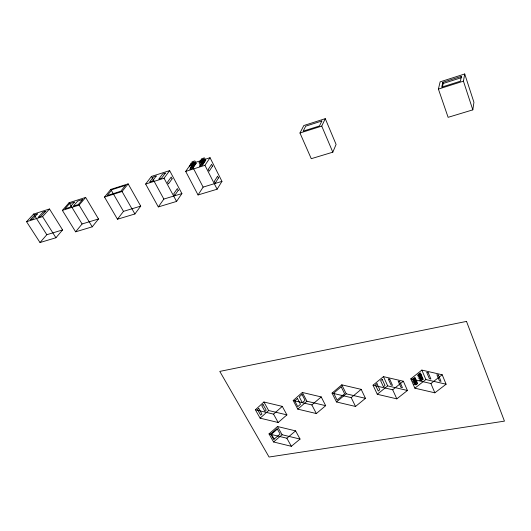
<?xml version="1.0" encoding="UTF-8"?>
<svg xmlns="http://www.w3.org/2000/svg" width="531" height="531" viewBox="0 0 531 531"><rect width="100%" height="100%" fill="white"/><g stroke="black" fill="none" stroke-linecap="round" stroke-linejoin="round"><path stroke-width="0.8" d="M472.816 109.857L473.931 102.304L464.725 73.975L440.126 81.854L438.407 89.089L448.118 117.324L472.816 109.857L463.43 81.157L464.725 73.975M461.353 76.384L460.45 81.183L441.732 87.13L442.841 82.305L461.353 76.384L461.738 77.559L443.232 83.467L442.316 87.496M332.811 152.178L336.096 144.439L325.271 118.665L303.805 125.542L299.969 133.009L311.259 158.689L332.811 152.178L321.746 126.099L325.271 118.665M217.113 189.215L221.958 181.376L210.044 157.72L191.041 163.787L185.704 171.394L198.043 194.957L217.113 189.215L204.939 165.314L210.044 157.72M198.043 194.957L203.121 187.118L221.958 181.376M205.676 160.289L202.238 165.36L199.344 166.276L202.802 161.205L205.676 160.289L204.428 157.84L201.554 158.756L202.802 161.205M176.564 201.428L181.901 193.576L169.648 170.617L151.468 176.425L145.647 184.051L158.311 206.924L176.564 201.428L164.046 178.237L169.648 170.617M196.138 163.329L192.62 168.4L189.759 169.309L193.291 164.238L196.138 163.329L194.884 160.893L192.036 161.802L193.291 164.238M158.311 206.924L163.86 199.072L181.901 193.576M134.901 213.973L140.715 206.121L128.144 183.872L110.787 189.414L104.501 197.061L117.47 219.223L134.901 213.973L122.057 191.512L128.144 183.872M117.47 219.223L123.477 211.371L140.715 206.121M92.228 226.823L98.507 218.971L85.644 197.439L69.11 202.723L62.379 210.376L75.628 231.821L92.228 226.823L79.092 205.092L85.644 197.439M75.628 231.821L82.079 223.976L98.507 218.971M55.934 237.749L62.585 229.916L49.489 208.988L33.639 214.053L26.55 221.699L40.017 242.541L55.934 237.749L42.56 216.635L49.489 208.988M40.017 242.541L46.821 234.715L62.585 229.916M255.384 409.786L263.914 402.007L282.286 406.388L286.906 414.89L278.171 422.503L260.117 418.156L255.384 409.786L273.545 414.134L278.171 422.503M260.117 418.156L268.64 410.523L286.906 414.89M273.545 414.134L282.286 406.388M293.198 400.513L302.325 392.462L321.209 396.922L325.682 405.677L316.343 413.549L297.791 409.135L293.198 400.513L311.856 404.941L316.343 413.549M269.011 433.907L277.527 426.526L295.594 430.88L300.048 439.077L291.34 446.299L273.578 441.978L269.011 433.907L286.879 438.234L291.34 446.299M297.791 409.135L306.911 401.23L325.682 405.677M270.684 434.079L277.069 428.557L280.102 434.013L273.724 439.476L270.684 434.079L271.407 434.252L274.149 439.11M271.407 434.252L277.368 429.101M311.856 404.941L321.209 396.922M273.578 441.978L282.087 434.73L300.048 439.077M332.061 393.126L341.805 384.829L361.18 389.356L365.474 398.343L355.518 406.461L336.495 401.967L332.061 393.126L351.203 397.626L355.518 406.461M286.879 438.234L295.594 430.88M336.495 401.967L346.219 393.823L365.474 398.343M351.203 397.626L361.18 389.356M373.041 385.194L383.448 376.632L403.348 381.238L407.45 390.477L396.816 398.854L377.289 394.281L373.041 385.194L392.688 389.774L403.348 381.238M377.289 394.281L387.676 385.878L407.45 390.477M410.802 378.882L421.84 370.087L442.204 374.767L446.106 384.218L434.849 392.814L414.87 388.181L410.802 378.882L430.913 383.528L442.204 374.767M414.897 381.51L416.941 381.981L413.934 384.358L415.972 384.829L417.612 383.535L414.91 377.302L411.897 379.698L413.941 380.169M420.399 377.156L422.457 377.634L419.417 380.03L421.468 380.501L423.127 379.2L420.433 372.908L417.386 375.331L419.444 375.802M414.87 388.181L425.875 379.552L446.106 384.218M299.969 133.009L321.746 126.099M438.407 89.089L463.43 81.157M26.55 221.699L42.56 216.635M62.379 210.376L79.092 205.092M104.501 197.061L122.057 191.512M145.647 184.051L164.046 178.237M185.704 171.394L204.939 165.314M419.045 374.01L421.11 374.488L418.063 376.904L420.121 377.375M419.722 375.583L421.787 376.061L418.74 378.47L420.798 378.942M421.07 378.722L423.127 379.2M413.536 378.391L415.587 378.862L412.574 381.251L414.618 381.723M414.213 379.95L416.264 380.428L413.257 382.805L415.295 383.276M415.574 383.063L417.612 383.535M33.639 214.053L46.821 234.715M69.11 202.723L82.079 223.976M110.787 189.414L123.477 211.371M263.914 402.007L268.64 410.523M277.527 426.526L282.087 434.73M151.468 176.425L163.86 199.072M302.325 392.462L306.911 401.23M191.041 163.787L203.121 187.118M341.805 384.829L346.219 393.823M383.448 376.632L387.676 385.878M392.688 389.774L396.816 398.854M413.264 378.61L415.972 384.829M418.767 374.229L421.468 380.501M421.84 370.087L425.875 379.552M430.913 383.528L434.849 392.814M442.841 82.305L443.232 83.467M321.859 121.002L319.483 125.966L303.181 131.144L305.717 126.166L321.859 121.002M218.487 177.951L215.221 183.142L214.318 181.37L217.597 176.186L218.487 177.951M212.513 166.11L209.161 171.221L208.245 169.422L211.61 164.318L212.513 166.11M178.263 190.297L174.666 195.501L173.737 193.782L177.347 188.585L178.263 190.297M172.117 178.808L168.433 183.938L167.491 182.186L171.188 177.069L172.117 178.808M165.327 173.146L161.563 178.237L158.796 179.113L162.579 174.022L165.327 173.146M156.2 176.06L152.364 181.144L149.623 182.014L153.479 176.923L156.2 176.06M125.495 185.352L120.763 191.266L107.176 195.567L112.028 189.647L125.495 185.352M82.677 199.49L78.289 204.588L73.258 206.181L77.685 201.076L82.677 199.49M74.367 202.138L69.926 207.243L64.941 208.816L69.422 203.712L74.367 202.138M45.321 211.391L40.675 216.495L38.265 217.259L42.925 212.154L45.321 211.391M37.362 213.927L32.67 219.031L30.28 219.788L34.993 214.683L37.362 213.927M258.77 408.405L257.495 409.56L260.655 415.162L261.922 414.021L258.77 408.405M263.044 404.522L261.756 405.691L264.909 411.333L266.197 410.178L263.044 404.522M297.44 398.476L294.718 400.872L297.778 406.633L300.5 404.264L297.44 398.476M302.02 394.447L299.265 396.869L302.325 402.677L305.073 400.288L302.02 394.447M341.201 386.794L333.654 393.205L337.085 400.069L344.619 393.743L341.201 386.794M376.97 383.661L375.417 384.935L378.245 391.015L379.798 389.754L376.97 383.661M382.181 379.38L380.608 380.674L383.435 386.8L385.002 385.526L382.181 379.38M194.007 162.147L191.153 163.057L192.414 165.493L195.262 164.59L194.007 162.147M203.572 159.088L200.691 160.01L201.946 162.466L204.82 161.55L203.572 159.088M193.125 163.409L190.271 164.318L191.532 166.761L194.386 165.851L193.125 163.409M202.716 160.349L199.829 161.271L201.083 163.727L203.964 162.811L202.716 160.349M192.242 164.676L189.381 165.586L190.649 168.028L193.51 167.126L192.242 164.676M201.846 161.616L198.952 162.539L200.214 164.995L203.107 164.079L201.846 161.616M466.503 321.408L219.794 371.401L269.058 457.025L504.45 421.136L466.503 321.408M428.218 372.702L426.698 372.35L429.373 378.656L430.887 379.008L428.218 372.702M438.394 375.039L436.867 374.687L439.495 380.992L441.015 381.344L438.394 375.039M389.721 379.194L388.234 378.849L391.035 385.015L392.515 385.36L389.721 379.194M399.664 381.497L398.17 381.152L400.932 387.311L402.418 387.663L399.664 381.497"/></g></svg>
